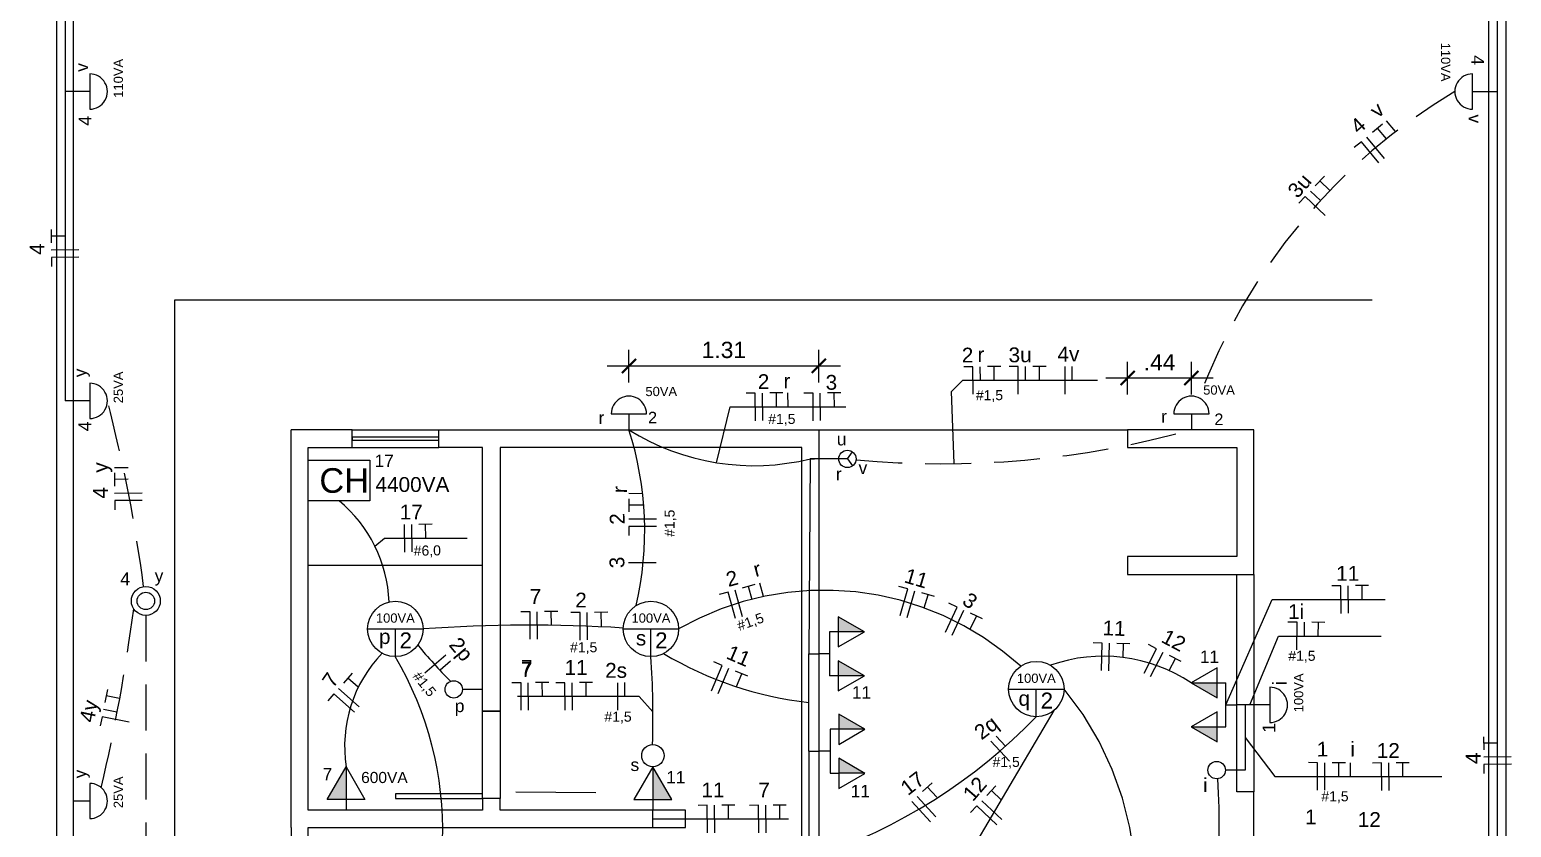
# Model space of a CAD drawing. Header units: millimetres. Extents: x 21 to 236, y 15 to 64.
# Drawn here: x 187.93 to 198.15, y 42.45 to 47.96 of the extents above; entities that cross this region are included whole.
import ezdxf

# ---------------------------------------------------------------- set-up
doc = ezdxf.new("R2010")
doc.units = ezdxf.units.MM
doc.linetypes.add('DASHED2', pattern=[9.525, 6.35, -3.175])
doc.linetypes.add('ELETRODUTO_TETO', pattern=[1000, 1000, 0])
for name, color, linetype in [('EL - ELETRODUTO', 7, 'Continuous'), ('EL - LEG ELETRODUTO', 7, 'Continuous'), ('EL - PONTOS DE ILUM', 4, 'Continuous'), ('EL - TOMADAS', 7, 'Continuous'), ('LIE-BLOCK', 7, 'Continuous'), ('LIE-CIR-ILUMINAÇÃO', 4, 'Continuous'), ("LIE-CIR-TAG'S", 7, 'Continuous'), ('LIE-CIR-TOMADAS', 1, 'Continuous'), ('LIE-PTO-INT', 3, 'Continuous'), ('LIE-PTO-LUM', 4, 'Continuous'), ("LIE-TAG'S", 7, 'Continuous'), ('PDF_Calçada', 210, 'Continuous'), ('PDF_Cota', 90, 'Continuous'), ('PDF_Desnível', 7, 'Continuous'), ('PDF_Esquadria', 7, 'Continuous'), ('PDF_Parede', 7, 'Continuous'), ('PDF_Soleira', 7, 'Continuous'), ('PDF_Terreno', 7, 'Continuous')]:
    doc.layers.add(name, color=color, linetype=linetype)
doc.styles.add('ARIAL', font='arial.ttf')
doc.styles.add('PADRÃO', font='sanss___.ttf')
doc.styles.get("Standard").update_dxf_attribs({"font": 'arial.ttf'})
doc.dimstyles.new('ESC - 75', dxfattribs={"dimscale": 0.75, "dimtxt": 0.15, "dimasz": 0.13, "dimexe": 0.15, "dimexo": 0.15, "dimgap": 0.07, "dimtad": 1, "dimzin": 4, "dimdsep": 46, "dimtxsty": 'PADRÃO', "dimblk": 'ARCHTICK', "dimcen": 0.12, "dimdle": 0.2, "dimclrd": 256, "dimclre": 256, "dimclrt": 2, "dimadec": 0, "dimazin": 0, "dimtfac": 1, "dimtix": 1, "dimtofl": 0, "dimtmove": 2, "dimatfit": 3, "dimfxl": 0.15, "dimfxlon": 1, "dimtolj": 1, "dimtzin": 0, "dimlwd": -1, "dimarcsym": 0})

# ---------------------------------------------------------------- blocks, each defined once
blk = doc.blocks.new('*U12')
at = {"color": 4, "lineweight": 5}
for p, q in [((0, 0.152), (0, -0.152)), ((0, 0), (-0.138, 0))]:
    blk.add_line(p, q, dxfattribs=at)
blk.add_arc((0, 0), 0.152, 269.844, 90.156, dxfattribs=at)
blk.add_attdef('C', (3010.801, 1448.861), '', height=0.15)
blk = doc.blocks.new('_ArchTick')
at = {"color": 0, "linetype": 'ByBlock', "const_width": 0.15}
blk.add_lwpolyline([(-0.5, -0.5), (0.5, 0.5)], dxfattribs=at)
blk = doc.blocks.new('*D73')
at = {"layer": 'Defpoints', "color": 0, "transparency": 16777216}
for p in [(193.377, 45.636), (192.067, 45.195), (193.377, 45.195)]:
    blk.add_point(p, dxfattribs=at)
at = {"layer": 'PDF_Cota', "lineweight": -2, "transparency": 16777216}
for p, q in [((192.067, 45.523), (192.067, 45.748)), ((193.377, 45.523), (193.377, 45.748))]:
    blk.add_line(p, q, dxfattribs=at)
at = {"layer": 'PDF_Cota', "transparency": 16777216}
blk.add_line((191.917, 45.636), (193.527, 45.636), dxfattribs=at)
at = {"layer": 'PDF_Cota', "transparency": 16777216, "xscale": 0.0975, "yscale": 0.0975, "zscale": 0.0975, "rotation": 180}
blk.add_blockref('_ArchTick', (192.067, 45.636), dxfattribs=at)
at = {"layer": 'PDF_Cota', "transparency": 16777216, "xscale": 0.0975, "yscale": 0.0975, "zscale": 0.0975}
blk.add_blockref('_ArchTick', (193.377, 45.636), dxfattribs=at)
at = {"layer": 'PDF_Cota', "color": 2, "transparency": 16777216, "insert": (192.722, 45.746), "char_height": 0.1125, "attachment_point": 5, "style": 'PADRÃO'}
blk.add_mtext('\\A1;1.31', dxfattribs=at)
blk = doc.blocks.new('*D74')
at = {"layer": 'Defpoints', "color": 0, "transparency": 16777216}
for p in [(195.947, 45.553), (195.507, 45.195), (195.947, 45.195)]:
    blk.add_point(p, dxfattribs=at)
at = {"layer": 'PDF_Cota', "lineweight": -2, "transparency": 16777216}
for p, q in [((195.507, 45.44), (195.507, 45.665)), ((195.947, 45.44), (195.947, 45.665))]:
    blk.add_line(p, q, dxfattribs=at)
at = {"layer": 'PDF_Cota', "transparency": 16777216}
blk.add_line((195.357, 45.553), (196.097, 45.553), dxfattribs=at)
at = {"layer": 'PDF_Cota', "transparency": 16777216, "xscale": 0.0975, "yscale": 0.0975, "zscale": 0.0975, "rotation": 180}
blk.add_blockref('_ArchTick', (195.507, 45.553), dxfattribs=at)
at = {"layer": 'PDF_Cota', "transparency": 16777216, "xscale": 0.0975, "yscale": 0.0975, "zscale": 0.0975}
blk.add_blockref('_ArchTick', (195.947, 45.553), dxfattribs=at)
at = {"layer": 'PDF_Cota', "color": 2, "transparency": 16777216, "insert": (195.727, 45.661), "char_height": 0.1125, "attachment_point": 5, "style": 'PADRÃO'}
blk.add_mtext('\\A1;.44', dxfattribs=at)
blk = doc.blocks.new('TUG média')
at = {"layer": 'EL - TOMADAS'}
h = blk.add_hatch(color=256, dxfattribs=at)
h.dxf.hatch_style = 1
h.paths.add_polyline_path([(-996.846, 1391.046), (-996.976, 1391.271), (-996.976, 1391.046)])
blk.add_line((-996.976, 1391.271), (-996.976, 1390.971), dxfattribs=at)
blk.add_lwpolyline([(-996.976, 1391.271), (-997.106, 1391.046), (-996.846, 1391.046)], close=True, dxfattribs=at)
blk = doc.blocks.new('interruptor_simples')
at = {"layer": 'EL - TOMADAS'}
blk.add_line((-1003.569, 1386.742), (-1003.569, 1386.879), dxfattribs=at)
blk.add_circle((-1003.569, 1386.939), 0.06, dxfattribs=at)
blk = doc.blocks.new('TUG baixa')
at = {"layer": 'EL - TOMADAS'}
blk.add_line((-996.617, 1391.051), (-996.617, 1390.976), dxfattribs=at)
blk.add_lwpolyline([(-996.617, 1391.276), (-996.747, 1391.051), (-996.487, 1391.051)], close=True, dxfattribs=at)
blk = doc.blocks.new('tomada_media_dupla')
at = {"layer": 'EL - TOMADAS'}
h = blk.add_hatch(color=256, dxfattribs=at)
h.dxf.hatch_style = 1
h.paths.add_polyline_path([(-991.376, 1386.148), (-991.196, 1386.044), (-991.196, 1386.148)])
h.paths.add_polyline_path([(-991.196, 1385.844), (-991.376, 1385.844), (-991.196, 1385.74)])
for p, q in [((-991.376, 1386.148), (-991.196, 1386.148)), ((-991.136, 1385.844), (-991.136, 1386.148)), ((-991.136, 1385.996), (-991.061, 1385.996)), ((-991.376, 1385.844), (-991.196, 1385.844))]:
    blk.add_line(p, q, dxfattribs=at)
at = {"layer": 'EL - TOMADAS', "xscale": 0.8, "yscale": 0.8, "zscale": 0.8, "rotation": 90}
for p in [(121.645, 2183.442), (121.645, 2183.138)]:
    blk.add_blockref('TUG baixa', p, dxfattribs=at)
blk = doc.blocks.new('*U11')
at = {"layer": 'LIE-CIR-TOMADAS', "color": 4}
for p, q in [((-0.191, 0), (0.191, 0)), ((0, -0.191), (0, 0))]:
    blk.add_line(p, q, dxfattribs=at)
blk.add_circle((0, 0), 0.191, dxfattribs=at)
blk = doc.blocks.new('FASE R')
at = {"linetype": 'Continuous'}
blk.add_line((0.051, 0), (0.051, 0.095), dxfattribs=at)
at = {"layer": "LIE-TAG'S", "color": 1}
blk.add_line((0, 0.095), (0, -0.095), dxfattribs=at)
blk = doc.blocks.new('*U48')
blk.add_blockref('FASE R', (0, 0))
blk = doc.blocks.new('bifásico')
at = {"color": 1}
for p, q in [((-0.05, -0.095), (-0.05, 0.095)), ((0, -0.095), (0, 0.095))]:
    blk.add_line(p, q, dxfattribs=at)
at = {"color": 3, "linetype": 'Continuous'}
for p, q in [((0.141, 0.095), (0.05, 0.095)), ((0.096, 0), (0.096, 0.095))]:
    blk.add_line(p, q, dxfattribs=at)
blk = doc.blocks.new('*U51')
at = {"layer": 'LIE-PTO-INT'}
blk.add_blockref('bifásico', (0, 0), dxfattribs=at)
blk = doc.blocks.new('monofásico')
at = {"color": 4}
for p, q in [((-0.05, 0.095), (-0.113, 0.095)), ((-0.05, -0.095), (-0.05, 0.095))]:
    blk.add_line(p, q, dxfattribs=at)
at = {"color": 1}
blk.add_line((0, -0.095), (0, 0.095), dxfattribs=at)
at = {"color": 3, "linetype": 'Continuous'}
for p, q in [((0.141, 0.095), (0.05, 0.095)), ((0.096, 0), (0.096, 0.095))]:
    blk.add_line(p, q, dxfattribs=at)
blk = doc.blocks.new('*U49')
at = {"layer": 'LIE-PTO-INT'}
blk.add_blockref('monofásico', (0, 0), dxfattribs=at)
blk = doc.blocks.new('iluminação R')
at = {"linetype": 'Continuous'}
blk.add_line((0.176, 0), (0.176, 0.095), dxfattribs=at)
at = {"layer": 'LIE-PTO-LUM'}
blk.add_blockref('monofásico', (0, 0), dxfattribs=at)
blk = doc.blocks.new('*U52')
blk.add_blockref('iluminação R', (0, 0))
blk = doc.blocks.new('*U50')
at = {"color": 4}
for p, q in [((-0.051, 0.095), (-0.114, 0.095)), ((-0.051, -0.095), (-0.051, 0.095))]:
    blk.add_line(p, q, dxfattribs=at)
at = {"linetype": 'Continuous'}
blk.add_line((0, 0), (0, 0.095), dxfattribs=at)
at = {"color": 3, "linetype": 'Continuous'}
for p, q in [((0.141, 0.095), (0.05, 0.095)), ((0.096, 0), (0.096, 0.095))]:
    blk.add_line(p, q, dxfattribs=at)
at = {"layer": "LIE-TAG'S"}
blk.add_line((0, 0), (0, 0.095), dxfattribs=at)
blk = doc.blocks.new('*U76')
at = {"color": 1}
blk.add_line((0, -0.095), (0, 0.095), dxfattribs=at)

msp = doc.modelspace()

# ---------------------------------------------------------------- linework, layer by layer
at = {"layer": 'EL - ELETRODUTO', "linetype": 'ELETRODUTO_TETO'}
for p, q in [((188.178, 50.409), (188.178, 45.395)), ((198.057, 47.529), (198.057, 50.409)), ((188.237, 47.529), (188.178, 47.529)), ((197.995, 47.529), (198.057, 47.529)), ((198.057, 36.293), (198.057, 47.529)), ((188.237, 45.395), (188.178, 45.395)), ((193.318, 44.995), (193.308, 43.651)), ((193.377, 44.995), (193.318, 44.995)), ((193.318, 44.995), (193.347, 44.995)), ((193.308, 42.978), (193.309, 42.275))]:
    msp.add_line(p, q, dxfattribs=at)
at = {"layer": 'EL - ELETRODUTO', "color": 0, "linetype": 'DASHED2', "lineweight": 5, "ltscale": 0.05}
msp.add_line((188.735, 43.915), (188.735, 39.955), dxfattribs=at)
at = {"layer": 'EL - ELETRODUTO', "linetype": 'ELETRODUTO_TETO'}
msp.add_lwpolyline([(193.287, 38.794), (193.211, 38.831), (192.968, 40.196), (193.136, 41.038), (193.662, 41.109), (194.272, 42.024), (194.999, 43.26)], dxfattribs=at)
at = {"layer": 'EL - ELETRODUTO', "color": 0, "linetype": 'DASHED2', "lineweight": 5, "ltscale": 0.05}
for centre, radius, start, end in [((199.892, 43.957), 4.158, 120.7959, 159.4523), ((178.439, 42.773), 10.368, 7.4303, 14.649), ((194.232, 51.33), 6.369, 264.6132, 285.581), ((175.905, 45.635), 12.856, 346.9265, 352.5151)]:
    msp.add_arc(centre, radius, start, end, dxfattribs=at)
at = {"layer": 'EL - ELETRODUTO', "linetype": 'ELETRODUTO_TETO'}
for centre, radius, start, end in [((189.914, 44.501), 2.262, 346.7683, 17.8823), ((192.928, 46.566), 1.618, 237.8727, 283.9602), ((189.452, 43.967), 0.962, 2.4716, 50.2249), ((193.413, 42.072), 2.017, 47.7414, 119.8234), ((191.385, 33.44), 10.408, 86.4554, 94.0653), ((191.032, 43.012), 0.926, 136.0873, 188.7453), ((193.587, 45.796), 2.497, 239.1336, 263.582), ((188.43, 42.433), 2.353, 358.2726, 30.6099), ((185.869, 43.211), 6.364, 358.3297, 3.7891), ((195.339, 42.546), 1.088, 56.1901, 109.5563), ((193.368, 42.015), 2.198, 311.2158, 39.3109), ((192.126, 45.877), 3.827, 288.5862, 315.9568), ((189.777, 42.432), 6.362, 348.7635, 3.215)]:
    msp.add_arc(centre, radius, start, end, dxfattribs=at)
at = {"layer": 'EL - LEG ELETRODUTO', "linetype": 'ELETRODUTO_TETO'}
for p, q in [((194.293, 45.459), (194.37, 45.537)), ((194.37, 45.537), (195.298, 45.537)), ((194.311, 44.962), (194.293, 45.459)), ((192.672, 44.968), (192.766, 45.355)), ((192.766, 45.355), (193.563, 45.355)), ((190.314, 44.394), (190.381, 44.449)), ((190.381, 44.449), (190.952, 44.449)), ((196.185, 43.298), (196.504, 44.026)), ((196.504, 44.026), (197.284, 44.026)), ((196.349, 43.298), (196.548, 43.772)), ((196.548, 43.772), (197.256, 43.772)), ((192.138, 43.357), (191.298, 43.357)), ((192.233, 43.251), (192.138, 43.357)), ((196.318, 43.073), (196.522, 42.804)), ((196.522, 42.804), (197.674, 42.804)), ((191.286, 42.698), (191.838, 42.694)), ((192.232, 42.512), (193.167, 42.512))]:
    msp.add_line(p, q, dxfattribs=at)
msp.add_arc((193.283, 45.892), 3.449, 219.2168, 224.8155, dxfattribs=at)
at = {"layer": 'EL - PONTOS DE ILUM'}
for radius in [0.1, 0.06]:
    msp.add_circle((188.735, 44.015), radius, dxfattribs=at)
at = {"layer": 'EL - TOMADAS'}
msp.add_line((193.514, 44.995), (193.377, 44.995), dxfattribs=at)
at = {"layer": 'EL - TOMADAS', "color": 0}
for p, q in [((193.574, 44.995), (193.514, 44.995)), ((193.574, 44.995), (193.608, 45.044)), ((193.574, 44.995), (193.608, 44.946)), ((193.308, 42.978), (193.308, 43.651)), ((193.308, 43.651), (193.377, 43.651)), ((196.377, 43.298), (196.26, 43.298)), ((196.318, 43.298), (196.318, 42.848)), ((193.308, 42.978), (193.38, 42.978)), ((192.232, 42.453), (192.232, 42.571))]:
    msp.add_line(p, q, dxfattribs=at)
msp.add_lwpolyline([(189.855, 44.986), (190.28, 44.986), (190.28, 44.706), (189.855, 44.706)], close=True, dxfattribs=at)
at = {"layer": 'EL - TOMADAS'}
msp.add_circle((193.574, 44.995), 0.06, dxfattribs=at)
at = {"layer": 'EL - TOMADAS', "color": 0}
msp.add_circle((192.232, 42.948), 0.077, dxfattribs=at)
at = {"layer": 'PDF_Calçada', "lineweight": 0}
msp.add_lwpolyline([(188.237, 33.615), (188.935, 33.615), (188.935, 46.093)], dxfattribs=at)
at = {"layer": 'PDF_Cota', "lineweight": 0}
msp.add_line((188.935, 46.093), (197.193, 46.093), dxfattribs=at)
at = {"layer": 'PDF_Desnível', "lineweight": 9}
for points in [[(193.377, 45.195), (195.507, 45.195)], [(189.855, 44.262), (191.056, 44.262)], [(196.377, 41.619), (196.377, 42.698)]]:
    msp.add_lwpolyline(points, dxfattribs=at)
at = {"layer": 'PDF_Esquadria', "lineweight": 9}
for points in [[(190.159, 45.195), (190.757, 45.195)], [(190.159, 45.073), (190.757, 45.073)]]:
    msp.add_lwpolyline(points, dxfattribs=at)
msp.add_lwpolyline([(190.458, 42.653), (191.056, 42.653), (191.056, 42.684), (190.458, 42.684)], close=True, dxfattribs=at)
at = {"layer": 'PDF_Parede', "lineweight": 20}
for p, q in [((190.159, 45.195), (189.737, 45.195)), ((189.737, 42.453), (189.737, 45.195)), ((190.159, 45.073), (190.159, 45.195)), ((189.855, 42.571), (189.855, 45.073)), ((189.855, 45.073), (190.159, 45.073)), ((191.179, 42.653), (191.056, 42.653)), ((191.056, 42.653), (191.056, 42.571)), ((191.179, 42.571), (191.179, 42.653)), ((191.056, 42.571), (189.855, 42.571)), ((192.457, 42.571), (191.179, 42.571)), ((192.457, 42.453), (192.457, 42.571)), ((189.737, 42.453), (189.737, 41.701)), ((189.855, 41.701), (189.855, 42.453)), ((189.855, 42.453), (192.457, 42.453))]:
    msp.add_line(p, q, dxfattribs=at)
for points in [[(191.056, 43.255), (191.056, 45.073), (190.757, 45.073), (190.757, 45.195), (191.179, 45.195), (193.377, 45.195), (193.377, 37.241), (193.259, 37.241), (193.259, 39.534), (193.177, 39.534), (193.177, 39.652), (193.259, 39.652), (193.259, 45.073), (191.179, 45.073), (191.179, 43.255)], [(196.377, 45.195), (195.507, 45.195), (195.507, 45.073), (196.26, 45.073), (196.26, 44.321), (195.507, 44.321), (195.507, 44.198), (196.377, 44.198), (196.377, 42.698), (196.26, 42.698), (196.26, 44.198), (196.377, 44.198)]]:
    msp.add_lwpolyline(points, close=True, dxfattribs=at)
at = {"layer": 'PDF_Parede', "lineweight": 9}
msp.add_lwpolyline([(190.757, 45.123), (190.757, 45.145), (190.159, 45.145), (190.159, 45.123)], close=True, dxfattribs=at)
at = {"layer": 'PDF_Soleira', "lineweight": 0}
msp.add_lwpolyline([(191.179, 42.653), (191.056, 42.653), (191.056, 43.255), (191.179, 43.255)], close=True, dxfattribs=at)
at = {"layer": 'PDF_Terreno', "lineweight": 9}
msp.add_lwpolyline([(188.237, 26.961), (188.237, 51.849), (197.995, 51.849), (197.995, 35.097), (197.995, 26.961), (198.118, 26.961), (198.118, 51.971), (188.119, 51.971), (188.119, 26.961), (188.237, 26.961), (188.237, 32.704)], dxfattribs=at)

# ---------------------------------------------------------------- block references
at = {"layer": 'EL - PONTOS DE ILUM', "color": 0, "xscale": 0.8, "yscale": 0.8, "zscale": 0.8}
for p in [(188.348, 47.529), (188.348, 45.395), (196.488, 43.298), (188.348, 42.635)]:
    msp.add_blockref('*U12', p, dxfattribs=at)
for p, rotation in [((197.885, 47.529), 180), ((192.067, 45.306), 90), ((195.947, 45.306), 90)]:
    msp.add_blockref('*U12', p, dxfattribs=dict(at, rotation=rotation))
at = {"layer": 'EL - TOMADAS', "color": 0}
for name, p, rotation in [('tomada_media_dupla', (-797.685, 1429.647), 179.9999999999999), ('interruptor_simples', (1577.798, 1046.974), 89.99999999986777), ('tomada_media_dupla', (-797.681, 1428.974), 179.9999999999999), ('interruptor_simples', (1583.06, 1046.417), 89.99999999999999)]:
    msp.add_blockref(name, p, dxfattribs=dict(at, rotation=rotation))
for name, p in [('tomada_media_dupla', (1187.321, -1342.698)), ('TUG média', (1189.208, -1348.4))]:
    msp.add_blockref(name, p, dxfattribs=at)
at = {"layer": 'EL - TOMADAS', "color": 0, "xscale": -1}
msp.add_blockref('TUG média', (-806.86, -1348.4), dxfattribs=at)
at = {"layer": 'LIE-PTO-LUM', "color": 0}
for p in [(190.456, 43.822), (192.219, 43.822), (194.877, 43.407)]:
    msp.add_blockref('*U11', p, dxfattribs=at)
at = {"layer": "LIE-TAG'S", "color": 0}
for name, p, rotation in [('*U52', (197.218, 47.141), 39.7601404278797), ('*U50', (196.836, 46.777), 46.55138978563737), ('*U49', (188.178, 46.436), 90.53855073104216), ('*U50', (194.491, 45.536), 0.5385507310421515), ('*U50', (194.803, 45.537), 0.005127332564892679), ('*U48', (195.073, 45.537), 0.005127332564892679), ('*U52', (192.989, 45.354), 0.5385507310421515), ('*U49', (193.388, 45.354), 0.5385507310421515), ('*U52', (188.615, 44.758), 90.53855073104216), ('*U52', (192.162, 44.579), 89.92415028904288), ('*U51', (190.57, 44.448), 0.5574341404424515), ('*U76', (192.16, 44.278), 89.92415028904288), ('*U52', (192.825, 43.998), 15.58907662959483), ('*U49', (194.012, 43.993), 344.0023470245583), ('*U49', (197.029, 44.025), 0.5385507310421515), ('*U49', (194.337, 43.865), 335.1491673148687), ('*U49', (191.436, 43.846), 0.5385507310421515), ('*U49', (191.781, 43.841), 0.5385507310421515), ('*U50', (196.726, 43.773), 359.7027807712373), ('*U48', (190.731, 43.579), 310.6042019398437), ('*U49', (195.379, 43.628), 358.4338395966135), ('*U49', (195.708, 43.578), 332.8407937229651), ('*U49', (192.72, 43.463), 337.0967974505337), ('*U49', (190.136, 43.348), 48.4295519868359), ('*U49', (191.374, 43.356), 0.5385507310421515), ('*U49', (191.676, 43.356), 0.5385507310421515), ('*U48', (191.988, 43.356), 0.5385507310421515), ('*U50', (188.536, 43.247), 78.9236080236814), ('*U48', (194.628, 42.979), 42.65857364213335), ('*U49', (198.058, 42.938), 90.53855073104216), ('*U52', (196.867, 42.804), 359.7027807712373), ('*U49', (197.309, 42.803), 0.5385507310421515), ('*U51', (194.12, 42.596), 42.65857364213335), ('*U49', (194.57, 42.572), 46.55138978563737), ('*U49', (192.658, 42.511), 0.5385507310421515), ('*U49', (193.012, 42.511), 0.5385507310421515)]:
    msp.add_blockref(name, p, dxfattribs=dict(at, rotation=rotation))

# ---------------------------------------------------------------- texts
at = {"layer": 'EL - PONTOS DE ILUM', "color": 0, "style": 'ARIAL'}
for s, rotation, p in [('110VA', 270, (197.668, 47.866)), ('110VA', 90, (188.577, 47.486)), ('25VA', 90, (188.577, 45.379)), ('100VA', 90, (196.718, 43.247)), ('25VA', 90, (188.577, 42.586))]:
    msp.add_text(s, height=0.0639, rotation=rotation, dxfattribs=at).set_placement(p)
for s, height, p in [('50VA', 0.0639, (192.181, 45.428)), ('50VA', 0.0639, (196.028, 45.438)), ('100VA', 0.0639, (190.322, 43.865)), ('100VA', 0.0639, (192.085, 43.865)), ('100VA', 0.0639, (194.743, 43.45)), ('600VA', 0.0766, (190.22, 42.759))]:
    msp.add_text(s, height=height, dxfattribs=at).set_placement(p)
at = {"layer": 'EL - TOMADAS', "color": 0}
msp.add_text('CH', height=0.1698, dxfattribs=at).set_placement((189.932, 44.761))
at = {"layer": 'LIE-BLOCK', "color": 0, "style": 'ARIAL'}
for p in [(194.46, 45.4), (193.028, 45.236), (191.661, 43.661), (196.615, 43.602), (191.898, 43.182), (194.575, 42.87), (196.843, 42.633)]:
    msp.add_text('#1,5', height=0.0691, dxfattribs=at).set_placement(p)
for s, rotation, p in [('#1,5', 90, (192.382, 44.457)), ('#6,0', 0.8013, (190.583, 44.327)), ('#1,5', 19.6306, (192.828, 43.808)), ('#1,5', 309.0392, (190.571, 43.493))]:
    msp.add_text(s, height=0.0691, rotation=rotation, dxfattribs=at).set_placement(p)
at = {"layer": 'LIE-CIR-ILUMINAÇÃO', "color": 0, "style": 'ARIAL'}
for s, rotation, p in [('4', 270, (197.877, 47.78)), ('4', 90, (188.36, 47.293)), ('4', 90, (188.359, 45.185)), ('1', 90, (196.526, 43.105))]:
    msp.add_text(s, height=0.0888, rotation=rotation, dxfattribs=at).set_placement(p)
for s, height, p in [('2', 0.0799, (192.199, 45.24)), ('2', 0.0799, (196.105, 45.228)), ('17', 0.0852, (190.313, 44.939)), ('4', 0.0888, (188.558, 44.123)), ('p', 0.102, (190.343, 43.718)), ('2', 0.11, (190.485, 43.688)), ('s', 0.102, (192.115, 43.708)), ('2', 0.11, (192.248, 43.688)), ('11', 0.0852, (196.005, 43.588)), ('11', 0.0852, (193.605, 43.342)), ('q', 0.102, (194.754, 43.292)), ('2', 0.11, (194.907, 43.273)), ('7', 0.0852, (189.955, 42.778)), ('11', 0.0852, (192.324, 42.756)), ('11', 0.0852, (193.597, 42.661))]:
    msp.add_text(s, height=height, dxfattribs=at).set_placement(p)
at = {"layer": "LIE-CIR-TAG'S", "color": 0, "style": 'ARIAL'}
for s, height, rotation, p in [('v', 0.0861, 90, (188.336, 47.665)), ('v', 0.102, 42.3179, (197.234, 47.341)), ('4', 0.102, 42.3179, (197.101, 47.231)), ('v', 0.0861, 270, (197.86, 47.371)), ('3u', 0.1025, 49.1092, (196.679, 46.786)), ('4', 0.102, 90, (188.036, 46.402)), ('3u', 0.1025, 0.3914, (194.686, 45.661)), ('4v', 0.1025, 0.3914, (195.023, 45.666)), ('y', 0.0861, 90, (188.323, 45.558)), ('y', 0.102, 90, (188.473, 44.9)), ('4', 0.102, 90, (188.473, 44.721)), ('r', 0.102, 87.8271, (192.054, 44.757)), ('17', 0.1025, 0.0189, (190.486, 44.577)), ('2', 0.102, 92.5065, (192.039, 44.544)), ('3', 0.102, 92.5065, (192.037, 44.243)), ('r', 0.102, 15.0505, (192.941, 44.179)), ('2', 0.102, 15.0505, (192.753, 44.111)), ('11', 0.1025, 343.4638, (193.959, 44.145)), ('3', 0.102, 323.3165, (194.358, 44)), ('1i', 0.1025, 0.2363, (196.613, 43.89)), ('11', 0.1025, 357.8953, (195.332, 43.779)), ('2p', 0.1025, 310.0657, (190.82, 43.71)), ('12', 0.1025, 332.3022, (195.731, 43.735)), ('11', 0.1025, 336.5582, (192.731, 43.621)), ('7', 0.102, 55.5634, (190.028, 43.409)), ('i', 0.0957, 90, (196.603, 43.434)), ('4y', 0.1025, 78.3851, (188.376, 43.171)), ('2q', 0.1025, 37.5393, (194.499, 43.052)), ('1', 0.102, 0.2363, (196.812, 42.942)), ('i', 0.102, 0.2363, (197.043, 42.942)), ('4', 0.102, 90, (197.941, 42.89)), ('y', 0.0861, 90, (188.323, 42.791)), ('17', 0.1025, 37.5393, (193.991, 42.668)), ('12', 0.1025, 49.1092, (194.439, 42.626)), ('1', 0.102, 0.2363, (196.731, 42.474))]:
    msp.add_text(s, height=height, rotation=rotation, dxfattribs=at).set_placement(p)
for s, height, p in [('2', 0.102, (194.363, 45.66)), ('r', 0.102, (194.471, 45.664)), ('2', 0.102, (192.956, 45.477)), ('r', 0.102, (193.133, 45.481)), ('3', 0.102, (193.424, 45.472)), ('r', 0.0861, (191.858, 45.236)), ('r', 0.0861, (195.738, 45.245)), ('u', 0.0861, (193.501, 45.088)), ('4400VA', 0.1025, (190.319, 44.767)), ('r', 0.0861, (193.495, 44.848)), ('v', 0.0861, (193.651, 44.891)), ('11', 0.1025, (196.945, 44.154)), ('y', 0.0861, (188.796, 44.147)), ('7', 0.102, (191.383, 43.995)), ('2', 0.102, (191.697, 43.97)), ('7', 0.102, (191.322, 43.505)), ('7', 0.102, (191.322, 43.491)), ('11', 0.1025, (191.623, 43.505)), ('2s', 0.1025, (191.903, 43.485)), ('p', 0.0861, (190.866, 43.248)), ('12', 0.1025, (197.225, 42.932)), ('s', 0.0861, (192.078, 42.842)), ('11', 0.1025, (192.567, 42.66)), ('7', 0.102, (192.96, 42.66)), ('i', 0.0957, (196.028, 42.698)), ('12', 0.1025, (197.094, 42.456))]:
    msp.add_text(s, height=height, dxfattribs=at).set_placement(p)

# ---------------------------------------------------------------- dimensions: what is measured, and where the dimension line sits
at = {"layer": 'PDF_Cota'}
for base, p1, p2, picture, middle in [((193.377, 45.636), (192.067, 45.195), (193.377, 45.195), '*D73', (192.722, 45.746)), ((195.947, 45.553), (195.507, 45.195), (195.947, 45.195), '*D74', (195.727, 45.661))]:
    dim = msp.add_linear_dim(base=base, p1=p1, p2=p2, dimstyle='ESC - 75', dxfattribs=at)
    dim.commit()
    dim.dimension.update_dxf_attribs({"geometry": picture, "text_midpoint": middle})

doc.saveas('drawing.dxf')
